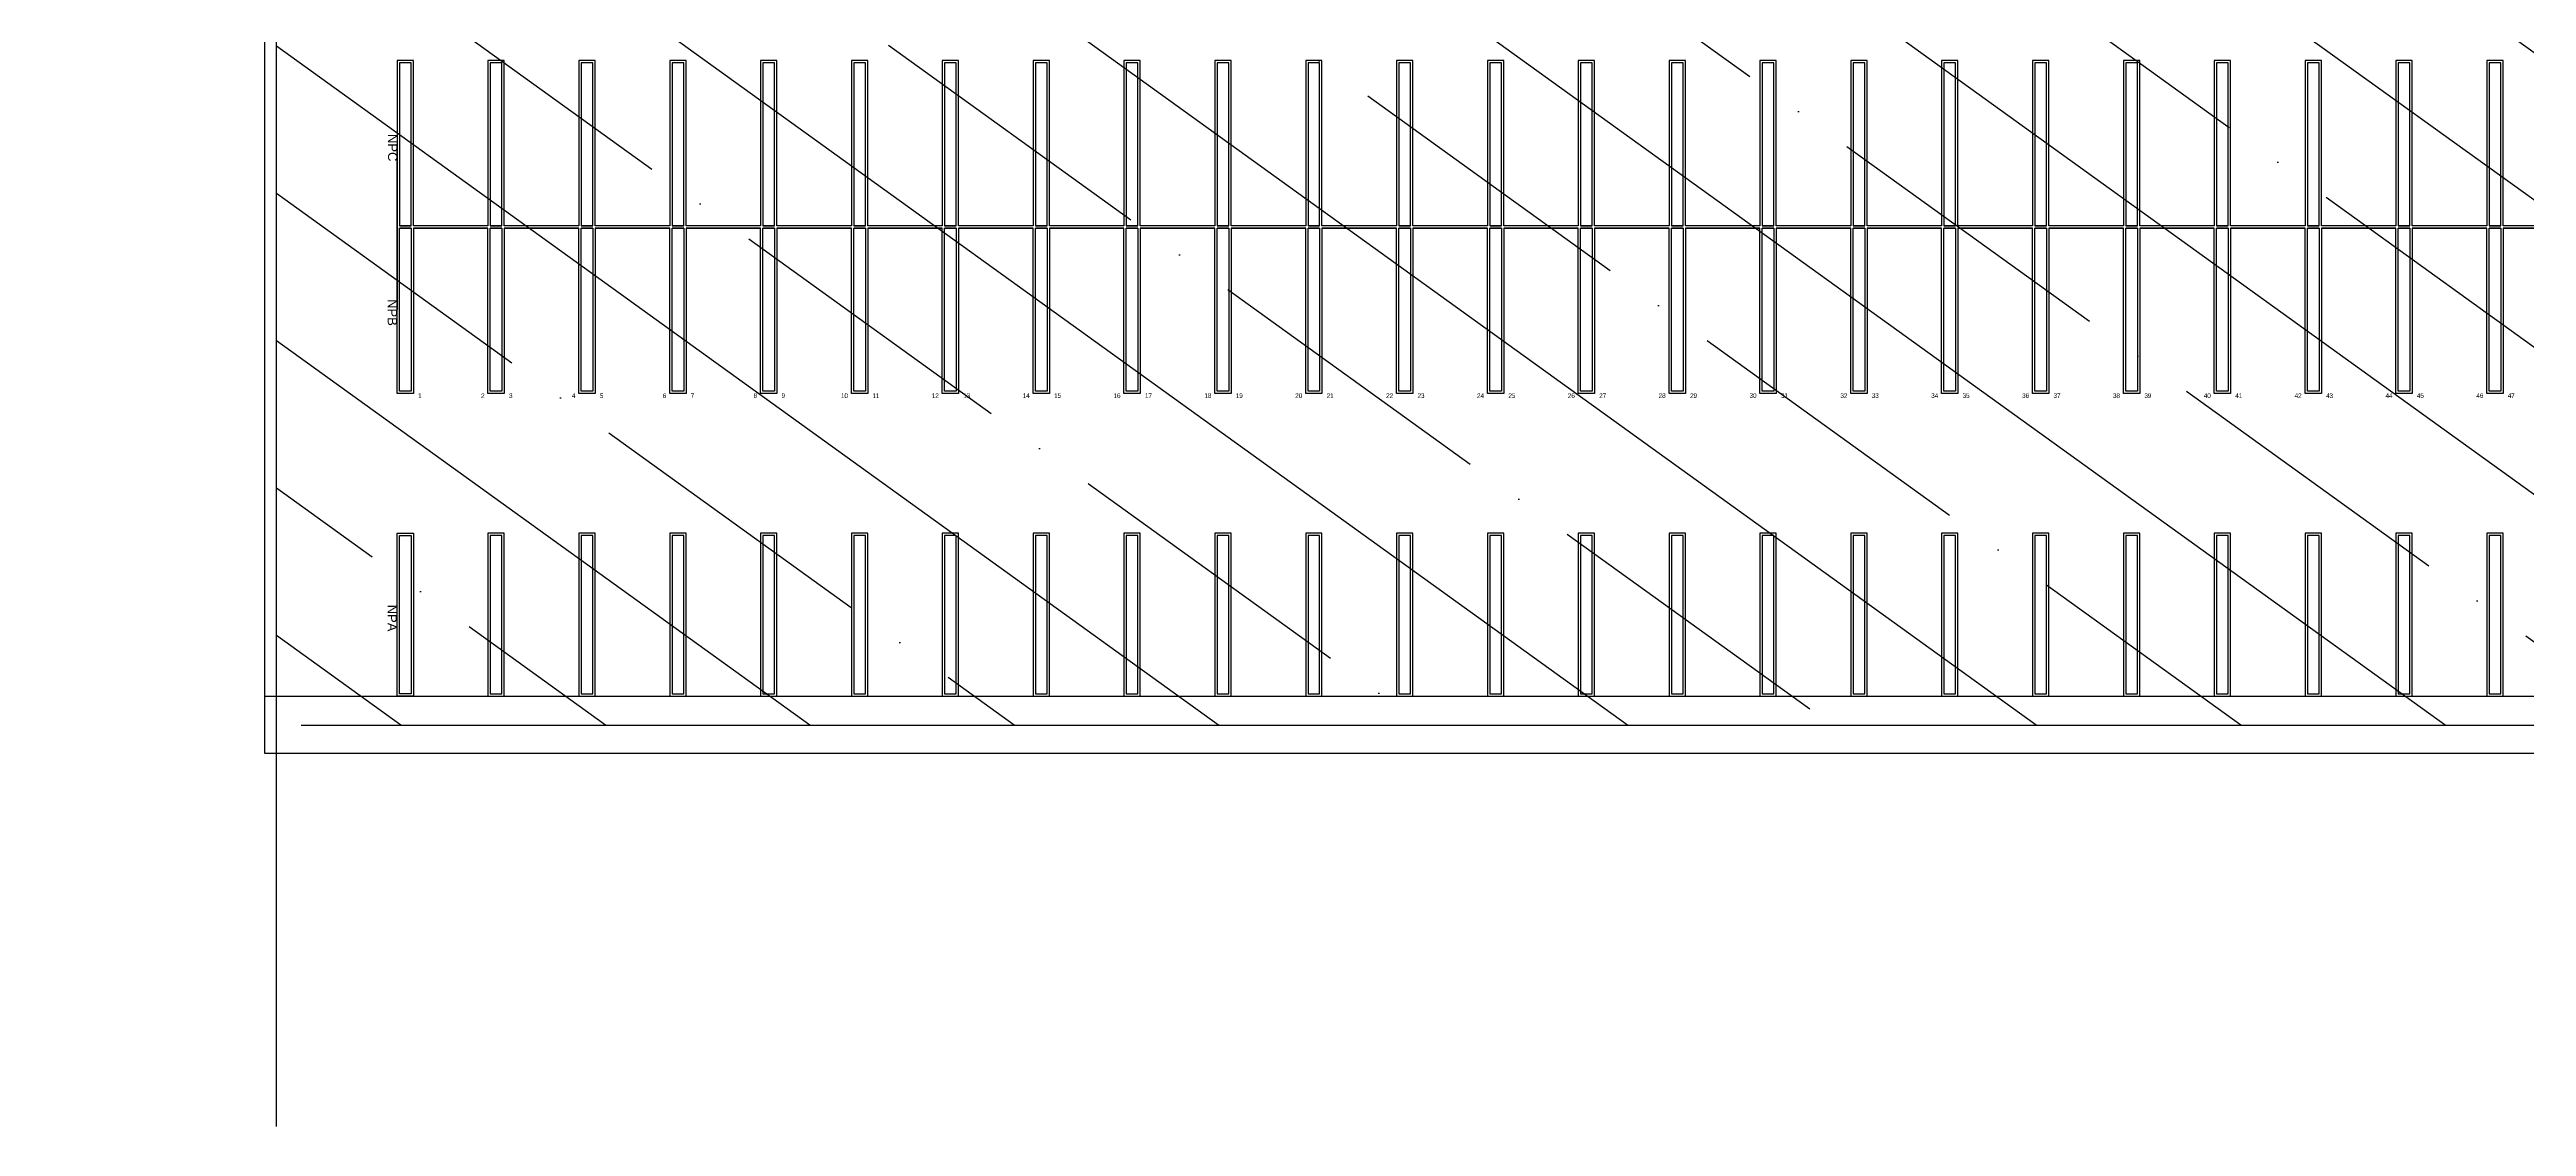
# Model space of a CAD drawing. Header units: inches. Extents: x -233729 to 737493, y -275239 to 196021.
# Drawn here: x 472000 to 550942, y -100519 to -66179 of the extents above; entities that cross this region are included whole.
import ezdxf
from ezdxf.lldxf.tags import DXFTag

# ---------------------------------------------------------------- set-up
doc = ezdxf.new("R2010")
doc.units = ezdxf.units.IN
doc.header["$MEASUREMENT"] = 0
for name, color, linetype in [('_FL_AREAS', 92, 'Continuous'), ('_FL_NEW WH_Pallets', 1, 'Continuous'), ('_FL_NEW WH_WALLS', 1, 'Continuous'), ('PR-CONCRETE', 224, 'Continuous'), ('PR-CONCRETE HATCH', 253, 'Continuous')]:
    doc.layers.add(name, color=color, linetype=linetype)
doc.styles.get("Standard").update_dxf_attribs({"font": 'arial.ttf'})
tags = doc.linetypes.add('DASHDOT2', pattern=[12.7, 6.35, -3.175, 0, -3.175]).pattern_tags.tags
tags[10:11] = [DXFTag(74, 4), DXFTag(75, 0), DXFTag(340, '0'), DXFTag(46, 0.0), DXFTag(50, 0.0), DXFTag(44, 0.0), DXFTag(45, 0.0)]
tags[8:9] = [DXFTag(74, 4), DXFTag(75, 0), DXFTag(340, '0'), DXFTag(46, 0.0), DXFTag(50, 0.0), DXFTag(44, 0.0), DXFTag(45, 0.0)]
tags[6:7] = [DXFTag(74, 4), DXFTag(75, 0), DXFTag(340, '0'), DXFTag(46, 0.0), DXFTag(50, 0.0), DXFTag(44, 0.0), DXFTag(45, 0.0)]
tags[4:5] = [DXFTag(74, 4), DXFTag(75, 0), DXFTag(340, '0'), DXFTag(46, 0.0), DXFTag(50, 0.0), DXFTag(44, 0.0), DXFTag(45, 0.0)]

# ---------------------------------------------------------------- blocks, each defined once
blk = doc.blocks.new('A$Cd2fab3cb')
at = {"layer": 'PR-CONCRETE HATCH', "linetype": 'DASHDOT2', "transparency": 33554559}
h = blk.add_hatch(dxfattribs=at)
h.set_pattern_fill('ANSI35', color=256, scale=100)
h.set_pattern_definition([(45, (-1598098.226, -830189.208), (-17.67766953, 17.67766953), []), (45, (-1598080.55, -830189.208), (-17.67766953, 17.67766953), [31.25, -6.25, 0, -6.25])])
h.paths.add_polyline_path([(118.26, 135.82), (300.88, 106.22), (182.68, -622.78), (0.07, -593.17)])
at = {"layer": 'PR-CONCRETE'}
blk.add_lwpolyline([(183.1, -620.22), (300.88, 106.22), (-375.29, 215.84, 0.414214), (-426.92, 178.63), (-589.53, -824.37, -0.225878), (-596.57, -834.55, 1.082972), (-534.25, -925.43, -0.21352), (-522.41, -922.28), (-198.23, -974.84, -0.413147), (-160.99, -1026.3), (-166.15, -1058.87)], format="xyb", dxfattribs=at)
at = {"layer": 'PR-CONCRETE', "color": 252, "linetype": 'DASHDOT2'}
blk.add_lwpolyline([(224.14, -629.5), (0.07, -593.17)], dxfattribs=at)
blk = doc.blocks.new('A$C4bdc07ce')
at = {"layer": '_FL_NEW WH_Pallets'}
for p, q in [((171, -1617), (171, -1509)), ((171, -1614), (171, -1722)), ((189, -1614), (174, -1614)), ((189, -1617), (174, -1617)), ((174, -1617), (189, -1617)), ((288, -1614), (192, -1614)), ((288, -1617), (192, -1617)), ((192, -1617), (288, -1617)), ((306, -1614), (291, -1614)), ((306, -1617), (291, -1617)), ((291, -1617), (306, -1617)), ((405, -1614), (309, -1614)), ((405, -1617), (309, -1617)), ((309, -1617), (405, -1617)), ((423, -1614), (408, -1614)), ((423, -1617), (408, -1617)), ((408, -1617), (423, -1617)), ((522, -1614), (426, -1614)), ((522, -1617), (426, -1617)), ((426, -1617), (522, -1617)), ((540, -1614), (525, -1614)), ((540, -1617), (525, -1617)), ((525, -1617), (540, -1617)), ((639, -1614), (543, -1614)), ((639, -1617), (543, -1617)), ((543, -1617), (639, -1617)), ((657, -1614), (642, -1614)), ((657, -1617), (642, -1617)), ((642, -1617), (657, -1617)), ((756, -1614), (660, -1614)), ((756, -1617), (660, -1617)), ((660, -1617), (756, -1617)), ((774, -1614), (759, -1614)), ((774, -1617), (759, -1617)), ((759, -1617), (774, -1617)), ((873, -1614), (777, -1614)), ((873, -1617), (777, -1617)), ((777, -1617), (873, -1617)), ((891, -1614), (876, -1614)), ((891, -1617), (876, -1617)), ((876, -1617), (891, -1617)), ((990, -1614), (894, -1614)), ((990, -1617), (894, -1617)), ((894, -1617), (990, -1617)), ((1008, -1614), (993, -1614)), ((1008, -1617), (993, -1617)), ((993, -1617), (1008, -1617)), ((1107, -1614), (1011, -1614)), ((1107, -1617), (1011, -1617)), ((1011, -1617), (1107, -1617)), ((1125, -1614), (1110, -1614)), ((1125, -1617), (1110, -1617)), ((1110, -1617), (1125, -1617)), ((1224, -1614), (1128, -1614)), ((1224, -1617), (1128, -1617)), ((1128, -1617), (1224, -1617)), ((1242, -1614), (1227, -1614)), ((1242, -1617), (1227, -1617)), ((1227, -1617), (1242, -1617)), ((1341, -1614), (1245, -1614)), ((1341, -1617), (1245, -1617)), ((1245, -1617), (1341, -1617)), ((1359, -1614), (1344, -1614)), ((1359, -1617), (1344, -1617)), ((1344, -1617), (1359, -1617)), ((1458, -1614), (1362, -1614)), ((1458, -1617), (1362, -1617)), ((1362, -1617), (1458, -1617)), ((1476, -1614), (1461, -1614)), ((1476, -1617), (1461, -1617)), ((1461, -1617), (1476, -1617)), ((1575, -1614), (1479, -1614)), ((1575, -1617), (1479, -1617)), ((1479, -1617), (1575, -1617)), ((1593, -1614), (1578, -1614)), ((1593, -1617), (1578, -1617)), ((1578, -1617), (1593, -1617)), ((1692, -1614), (1596, -1614)), ((1692, -1617), (1596, -1617)), ((1596, -1617), (1692, -1617)), ((1710, -1614), (1695, -1614)), ((1710, -1617), (1695, -1617)), ((1695, -1617), (1710, -1617)), ((1809, -1614), (1713, -1614)), ((1809, -1617), (1713, -1617)), ((1713, -1617), (1809, -1617)), ((1827, -1614), (1812, -1614)), ((1827, -1617), (1812, -1617)), ((1812, -1617), (1827, -1617)), ((1926, -1614), (1830, -1614)), ((1926, -1617), (1830, -1617)), ((1830, -1617), (1926, -1617)), ((1944, -1614), (1929, -1614)), ((1944, -1617), (1929, -1617)), ((1929, -1617), (1944, -1617)), ((2043, -1614), (1947, -1614)), ((2043, -1617), (1947, -1617)), ((1947, -1617), (2043, -1617)), ((2061, -1614), (2046, -1614)), ((2061, -1617), (2046, -1617)), ((2046, -1617), (2061, -1617)), ((2160, -1614), (2064, -1614)), ((2160, -1617), (2064, -1617)), ((2064, -1617), (2160, -1617)), ((2178, -1614), (2163, -1614)), ((2178, -1617), (2163, -1617)), ((2163, -1617), (2178, -1617)), ((2277, -1614), (2181, -1614)), ((2277, -1617), (2181, -1617)), ((2181, -1617), (2277, -1617)), ((2295, -1614), (2280, -1614)), ((2295, -1617), (2280, -1617)), ((2280, -1617), (2295, -1617)), ((2394, -1614), (2298, -1614)), ((2394, -1617), (2298, -1617)), ((2298, -1617), (2394, -1617)), ((2412, -1614), (2397, -1614)), ((2412, -1617), (2397, -1617)), ((2397, -1617), (2412, -1617)), ((2511, -1614), (2415, -1614)), ((2511, -1617), (2415, -1617)), ((2415, -1617), (2511, -1617)), ((2529, -1614), (2514, -1614)), ((2529, -1617), (2514, -1617)), ((2514, -1617), (2529, -1617)), ((2628, -1614), (2532, -1614)), ((2628, -1617), (2532, -1617)), ((2532, -1617), (2628, -1617)), ((2646, -1614), (2631, -1614)), ((2646, -1617), (2631, -1617)), ((2631, -1617), (2646, -1617)), ((2745, -1614), (2649, -1614)), ((2745, -1617), (2649, -1617)), ((2649, -1617), (2745, -1617)), ((2763, -1614), (2748, -1614)), ((2763, -1617), (2748, -1617)), ((2748, -1617), (2763, -1617)), ((2862, -1614), (2766, -1614)), ((2862, -1617), (2766, -1617)), ((2766, -1617), (2862, -1617)), ((2880, -1614), (2865, -1614)), ((2880, -1617), (2865, -1617)), ((2865, -1617), (2880, -1617)), ((2979, -1614), (2883, -1614)), ((2979, -1617), (2883, -1617)), ((2883, -1617), (2979, -1617)), ((192, -2010), (192, -2115))]:
    blk.add_line(p, q, dxfattribs=at)
for points in [[(0, -2220), (0, -2220), (8904, -2220), (8904, 0), (0, 0), (0, -2220)], [(192, -1614), (192, -1401), (171, -1401), (171, -1617)], [(309, -1614), (309, -1401), (288, -1401), (288, -1614)], [(426, -1614), (426, -1401), (405, -1401), (405, -1614)], [(543, -1614), (543, -1401), (522, -1401), (522, -1614)], [(660, -1614), (660, -1401), (639, -1401), (639, -1614)], [(777, -1614), (777, -1401), (756, -1401), (756, -1614)], [(894, -1614), (894, -1401), (873, -1401), (873, -1614)], [(1011, -1614), (1011, -1401), (990, -1401), (990, -1614)], [(1128, -1614), (1128, -1401), (1107, -1401), (1107, -1614)], [(1245, -1614), (1245, -1401), (1224, -1401), (1224, -1614)], [(1362, -1614), (1362, -1401), (1341, -1401), (1341, -1614)], [(1479, -1614), (1479, -1401), (1458, -1401), (1458, -1614)], [(1596, -1614), (1596, -1401), (1575, -1401), (1575, -1614)], [(1713, -1614), (1713, -1401), (1692, -1401), (1692, -1614)], [(1830, -1614), (1830, -1401), (1809, -1401), (1809, -1614)], [(1947, -1614), (1947, -1401), (1926, -1401), (1926, -1614)], [(2064, -1614), (2064, -1401), (2043, -1401), (2043, -1614)], [(2181, -1614), (2181, -1401), (2160, -1401), (2160, -1614)], [(2298, -1614), (2298, -1401), (2277, -1401), (2277, -1614)], [(2415, -1614), (2415, -1401), (2394, -1401), (2394, -1614)], [(2532, -1614), (2532, -1401), (2511, -1401), (2511, -1614)], [(2649, -1614), (2649, -1401), (2628, -1401), (2628, -1614)], [(2766, -1614), (2766, -1401), (2745, -1401), (2745, -1614)], [(2883, -1614), (2883, -1401), (2862, -1401), (2862, -1614)], [(192, -1617), (192, -1830), (171, -1830), (171, -1614)], [(174, -1614), (189, -1614)], [(174, -1617), (189, -1617)], [(309, -1617), (309, -1830), (288, -1830), (288, -1617)], [(291, -1614), (306, -1614)], [(291, -1617), (306, -1617)], [(426, -1617), (426, -1830), (405, -1830), (405, -1617)], [(408, -1614), (423, -1614)], [(408, -1617), (423, -1617)], [(543, -1617), (543, -1830), (522, -1830), (522, -1617)], [(525, -1614), (540, -1614)], [(525, -1617), (540, -1617)], [(660, -1617), (660, -1830), (639, -1830), (639, -1617)], [(642, -1614), (657, -1614)], [(642, -1617), (657, -1617)], [(777, -1617), (777, -1830), (756, -1830), (756, -1617)], [(759, -1614), (774, -1614)], [(759, -1617), (774, -1617)], [(894, -1617), (894, -1830), (873, -1830), (873, -1617)], [(876, -1614), (891, -1614)], [(876, -1617), (891, -1617)], [(1011, -1617), (1011, -1830), (990, -1830), (990, -1617)], [(993, -1614), (1008, -1614)], [(993, -1617), (1008, -1617)], [(1128, -1617), (1128, -1830), (1107, -1830), (1107, -1617)], [(1110, -1614), (1125, -1614)], [(1110, -1617), (1125, -1617)], [(1245, -1617), (1245, -1830), (1224, -1830), (1224, -1617)], [(1227, -1614), (1242, -1614)], [(1227, -1617), (1242, -1617)], [(1362, -1617), (1362, -1830), (1341, -1830), (1341, -1617)], [(1344, -1614), (1359, -1614)], [(1344, -1617), (1359, -1617)], [(1479, -1617), (1479, -1830), (1458, -1830), (1458, -1617)], [(1461, -1614), (1476, -1614)], [(1461, -1617), (1476, -1617)], [(1596, -1617), (1596, -1830), (1575, -1830), (1575, -1617)], [(1578, -1614), (1593, -1614)], [(1578, -1617), (1593, -1617)], [(1713, -1617), (1713, -1830), (1692, -1830), (1692, -1617)], [(1695, -1614), (1710, -1614)], [(1695, -1617), (1710, -1617)], [(1830, -1617), (1830, -1830), (1809, -1830), (1809, -1617)], [(1812, -1614), (1827, -1614)], [(1812, -1617), (1827, -1617)], [(1947, -1617), (1947, -1830), (1926, -1830), (1926, -1617)], [(1929, -1614), (1944, -1614)], [(1929, -1617), (1944, -1617)], [(2064, -1617), (2064, -1830), (2043, -1830), (2043, -1617)], [(2046, -1614), (2061, -1614)], [(2046, -1617), (2061, -1617)], [(2181, -1617), (2181, -1830), (2160, -1830), (2160, -1617)], [(2163, -1614), (2178, -1614)], [(2163, -1617), (2178, -1617)], [(2298, -1617), (2298, -1830), (2277, -1830), (2277, -1617)], [(2280, -1614), (2295, -1614)], [(2280, -1617), (2295, -1617)], [(2415, -1617), (2415, -1830), (2394, -1830), (2394, -1617)], [(2397, -1614), (2412, -1614)], [(2397, -1617), (2412, -1617)], [(2532, -1617), (2532, -1830), (2511, -1830), (2511, -1617)], [(2514, -1614), (2529, -1614)], [(2514, -1617), (2529, -1617)], [(2649, -1617), (2649, -1830), (2628, -1830), (2628, -1617)], [(2631, -1614), (2646, -1614)], [(2631, -1617), (2646, -1617)], [(2766, -1617), (2766, -1830), (2745, -1830), (2745, -1617)], [(2748, -1614), (2763, -1614)], [(2748, -1617), (2763, -1617)], [(2883, -1617), (2883, -1830), (2862, -1830), (2862, -1617)], [(2865, -1614), (2880, -1614)], [(2865, -1617), (2880, -1617)], [(192, -2010), (192, -2010), (192, -2220), (171, -2220), (171, -2010), (192, -2010)], [(288, -2010), (288, -2010), (288, -2220), (309, -2220), (309, -2010), (288, -2010)], [(405, -2010), (405, -2010), (405, -2220), (426, -2220), (426, -2010), (405, -2010)], [(522, -2010), (522, -2010), (522, -2220), (543, -2220), (543, -2010), (522, -2010)], [(639, -2010), (639, -2010), (639, -2220), (660, -2220), (660, -2010), (639, -2010)], [(756, -2010), (756, -2010), (756, -2220), (777, -2220), (777, -2010), (756, -2010)], [(873, -2010), (873, -2010), (873, -2220), (894, -2220), (894, -2010), (873, -2010)], [(990, -2010), (990, -2010), (990, -2220), (1011, -2220), (1011, -2010), (990, -2010)], [(1107, -2010), (1107, -2010), (1107, -2220), (1128, -2220), (1128, -2010), (1107, -2010)], [(1224, -2010), (1224, -2010), (1224, -2220), (1245, -2220), (1245, -2010), (1224, -2010)], [(1341, -2010), (1341, -2010), (1341, -2220), (1362, -2220), (1362, -2010), (1341, -2010)], [(1458, -2010), (1458, -2010), (1458, -2220), (1479, -2220), (1479, -2010), (1458, -2010)], [(1575, -2010), (1575, -2010), (1575, -2220), (1596, -2220), (1596, -2010), (1575, -2010)], [(1692, -2010), (1692, -2010), (1692, -2220), (1713, -2220), (1713, -2010), (1692, -2010)], [(1809, -2010), (1809, -2010), (1809, -2220), (1830, -2220), (1830, -2010), (1809, -2010)], [(1926, -2010), (1926, -2010), (1926, -2220), (1947, -2220), (1947, -2010), (1926, -2010)], [(2043, -2010), (2043, -2010), (2043, -2220), (2064, -2220), (2064, -2010), (2043, -2010)], [(2160, -2010), (2160, -2010), (2160, -2220), (2181, -2220), (2181, -2010), (2160, -2010)], [(2277, -2010), (2277, -2010), (2277, -2220), (2298, -2220), (2298, -2010), (2277, -2010)], [(2394, -2010), (2394, -2010), (2394, -2220), (2415, -2220), (2415, -2010), (2394, -2010)], [(2511, -2010), (2511, -2010), (2511, -2220), (2532, -2220), (2532, -2010), (2511, -2010)], [(2628, -2010), (2628, -2010), (2628, -2220), (2649, -2220), (2649, -2010), (2628, -2010)], [(2745, -2010), (2745, -2010), (2745, -2220), (2766, -2220), (2766, -2010), (2745, -2010)], [(2862, -2010), (2862, -2010), (2862, -2220), (2883, -2220), (2883, -2010), (2862, -2010)]]:
    blk.add_lwpolyline(points, dxfattribs=at)
for points in [[(189, -1614), (189, -1404), (174, -1404), (174, -1614)], [(306, -1614), (306, -1404), (291, -1404), (291, -1614)], [(423, -1614), (423, -1404), (408, -1404), (408, -1614)], [(540, -1614), (540, -1404), (525, -1404), (525, -1614)], [(657, -1614), (657, -1404), (642, -1404), (642, -1614)], [(774, -1614), (774, -1404), (759, -1404), (759, -1614)], [(891, -1614), (891, -1404), (876, -1404), (876, -1614)], [(1008, -1614), (1008, -1404), (993, -1404), (993, -1614)], [(1125, -1614), (1125, -1404), (1110, -1404), (1110, -1614)], [(1242, -1614), (1242, -1404), (1227, -1404), (1227, -1614)], [(1359, -1614), (1359, -1404), (1344, -1404), (1344, -1614)], [(1476, -1614), (1476, -1404), (1461, -1404), (1461, -1614)], [(1593, -1614), (1593, -1404), (1578, -1404), (1578, -1614)], [(1710, -1614), (1710, -1404), (1695, -1404), (1695, -1614)], [(1827, -1614), (1827, -1404), (1812, -1404), (1812, -1614)], [(1944, -1614), (1944, -1404), (1929, -1404), (1929, -1614)], [(2061, -1614), (2061, -1404), (2046, -1404), (2046, -1614)], [(2178, -1614), (2178, -1404), (2163, -1404), (2163, -1614)], [(2295, -1614), (2295, -1404), (2280, -1404), (2280, -1614)], [(2412, -1614), (2412, -1404), (2397, -1404), (2397, -1614)], [(2529, -1614), (2529, -1404), (2514, -1404), (2514, -1614)], [(2646, -1614), (2646, -1404), (2631, -1404), (2631, -1614)], [(2763, -1614), (2763, -1404), (2748, -1404), (2748, -1614)], [(2880, -1614), (2880, -1404), (2865, -1404), (2865, -1614)], [(189, -1617), (189, -1827), (174, -1827), (174, -1617)], [(306, -1617), (306, -1827), (291, -1827), (291, -1617)], [(423, -1617), (423, -1827), (408, -1827), (408, -1617)], [(540, -1617), (540, -1827), (525, -1827), (525, -1617)], [(657, -1617), (657, -1827), (642, -1827), (642, -1617)], [(774, -1617), (774, -1827), (759, -1827), (759, -1617)], [(891, -1617), (891, -1827), (876, -1827), (876, -1617)], [(1008, -1617), (1008, -1827), (993, -1827), (993, -1617)], [(1125, -1617), (1125, -1827), (1110, -1827), (1110, -1617)], [(1242, -1617), (1242, -1827), (1227, -1827), (1227, -1617)], [(1359, -1617), (1359, -1827), (1344, -1827), (1344, -1617)], [(1476, -1617), (1476, -1827), (1461, -1827), (1461, -1617)], [(1593, -1617), (1593, -1827), (1578, -1827), (1578, -1617)], [(1710, -1617), (1710, -1827), (1695, -1827), (1695, -1617)], [(1827, -1617), (1827, -1827), (1812, -1827), (1812, -1617)], [(1944, -1617), (1944, -1827), (1929, -1827), (1929, -1617)], [(2061, -1617), (2061, -1827), (2046, -1827), (2046, -1617)], [(2178, -1617), (2178, -1827), (2163, -1827), (2163, -1617)], [(2295, -1617), (2295, -1827), (2280, -1827), (2280, -1617)], [(2412, -1617), (2412, -1827), (2397, -1827), (2397, -1617)], [(2529, -1617), (2529, -1827), (2514, -1827), (2514, -1617)], [(2646, -1617), (2646, -1827), (2631, -1827), (2631, -1617)], [(2763, -1617), (2763, -1827), (2748, -1827), (2748, -1617)], [(2880, -1617), (2880, -1827), (2865, -1827), (2865, -1617)], [(189, -2013), (189, -2217), (174, -2217), (174, -2013)], [(291, -2013), (291, -2217), (306, -2217), (306, -2013)], [(408, -2013), (408, -2217), (423, -2217), (423, -2013)], [(525, -2013), (525, -2217), (540, -2217), (540, -2013)], [(642, -2013), (642, -2217), (657, -2217), (657, -2013)], [(759, -2013), (759, -2217), (774, -2217), (774, -2013)], [(876, -2013), (876, -2217), (891, -2217), (891, -2013)], [(993, -2013), (993, -2217), (1008, -2217), (1008, -2013)], [(1110, -2013), (1110, -2217), (1125, -2217), (1125, -2013)], [(1227, -2013), (1227, -2217), (1242, -2217), (1242, -2013)], [(1344, -2013), (1344, -2217), (1359, -2217), (1359, -2013)], [(1461, -2013), (1461, -2217), (1476, -2217), (1476, -2013)], [(1578, -2013), (1578, -2217), (1593, -2217), (1593, -2013)], [(1695, -2013), (1695, -2217), (1710, -2217), (1710, -2013)], [(1812, -2013), (1812, -2217), (1827, -2217), (1827, -2013)], [(1929, -2013), (1929, -2217), (1944, -2217), (1944, -2013)], [(2046, -2013), (2046, -2217), (2061, -2217), (2061, -2013)], [(2163, -2013), (2163, -2217), (2178, -2217), (2178, -2013)], [(2280, -2013), (2280, -2217), (2295, -2217), (2295, -2013)], [(2397, -2013), (2397, -2217), (2412, -2217), (2412, -2013)], [(2514, -2013), (2514, -2217), (2529, -2217), (2529, -2013)], [(2631, -2013), (2631, -2217), (2646, -2217), (2646, -2013)], [(2748, -2013), (2748, -2217), (2763, -2217), (2763, -2013)], [(2865, -2013), (2865, -2217), (2880, -2217), (2880, -2013)]]:
    blk.add_lwpolyline(points, close=True, dxfattribs=at)
for s, p in [('1', (198, -1836)), ('2', (279, -1836)), ('3', (315, -1836)), ('4', (396, -1836)), ('5', (432, -1836)), ('6', (513, -1836)), ('7', (549, -1836)), ('8', (630, -1835.9)), ('9', (666, -1835.9)), ('1', (742.5, -1836)), ('0', (747, -1836)), ('1', (783, -1836)), ('1', (787.4, -1836)), ('1', (859.5, -1836)), ('2', (864, -1836)), ('1', (900, -1836)), ('3', (904.4, -1835.9)), ('1', (976.5, -1836)), ('4', (981, -1836)), ('1', (1017, -1836)), ('5', (1021.4, -1835.9)), ('1', (1093.5, -1836)), ('6', (1098, -1835.9)), ('1', (1134, -1836)), ('7', (1138.4, -1836)), ('1', (1210.5, -1836)), ('8', (1215, -1835.9)), ('1', (1251, -1836)), ('9', (1255.4, -1835.9)), ('2', (1327.5, -1836)), ('0', (1332, -1835.9)), ('2', (1368, -1836)), ('1', (1372.4, -1836)), ('2', (1444.5, -1836)), ('2', (1449, -1836)), ('2', (1485, -1836)), ('3', (1489.4, -1835.9)), ('2', (1561.5, -1836)), ('4', (1566, -1836)), ('2', (1602, -1836)), ('5', (1606.4, -1835.9)), ('2', (1678.5, -1836)), ('6', (1683, -1835.9)), ('2', (1719, -1836)), ('7', (1723.4, -1836)), ('2', (1795.5, -1836)), ('8', (1800, -1835.9)), ('2', (1836, -1836)), ('9', (1840.4, -1835.9)), ('3', (1912.5, -1835.9)), ('0', (1917, -1835.9)), ('3', (1953, -1835.9)), ('1', (1957.4, -1836)), ('3', (2029.5, -1835.9)), ('2', (2034, -1836)), ('3', (2070, -1835.9)), ('3', (2074.4, -1835.9)), ('3', (2146.5, -1835.9)), ('4', (2151, -1836)), ('3', (2187, -1835.9)), ('5', (2191.4, -1835.9)), ('3', (2263.5, -1835.9)), ('6', (2268, -1835.9)), ('3', (2304, -1835.9)), ('7', (2308.4, -1836)), ('3', (2380.5, -1835.9)), ('8', (2385, -1835.9)), ('3', (2421, -1835.9)), ('9', (2425.4, -1835.9)), ('4', (2497.5, -1836)), ('0', (2502, -1835.9)), ('4', (2538, -1836)), ('1', (2542.4, -1836)), ('4', (2614.5, -1836)), ('2', (2619, -1836)), ('4', (2655, -1836)), ('3', (2659.4, -1836)), ('4', (2731.5, -1836)), ('4', (2736, -1836)), ('4', (2772, -1836)), ('5', (2776.4, -1835.9)), ('4', (2848.5, -1836)), ('6', (2853, -1835.9)), ('4', (2889, -1836)), ('7', (2893.4, -1836))]:
    blk.add_text(s, height=6, dxfattribs=at).set_placement(p)
at = {"layer": '_FL_NEW WH_Pallets', "char_height": 12, "attachment_point": 1, "rotation": 270}
for s, insert in [('NPC', (171.2, -1495.8)), ('NPB', (170.9, -1708.6)), ('NPA', (170.6, -2102.3))]:
    blk.add_mtext_dynamic_manual_height_columns(s, width=10.08, gutter_width=150, heights=[56.8], dxfattribs=dict(at, insert=insert))

msp = doc.modelspace()

# ---------------------------------------------------------------- linework, layer by layer
at = {"layer": '_FL_AREAS', "elevation": -162219.4368}
msp.add_lwpolyline([(478846.7411, -88616.80629), (703846.7411, -88616.80629), (703846.7411, -31852.72384), (478846.7411, -31852.72384)], close=True, dxfattribs=at)

# ---------------------------------------------------------------- block references
at = {"layer": '_FL_NEW WH_Pallets', "color": 0, "xscale": 24.74871794898559, "yscale": 24.74871794898559, "zscale": 24.74871794898559}
msp.add_blockref('A$C4bdc07ce', (478846.7411, -31852.72384, -162219.4368), dxfattribs=at)
at = {"layer": '_FL_NEW WH_WALLS', "color": 0, "xscale": 304.799999999516, "yscale": 304.799999999516, "zscale": 304.799999999516, "rotation": 279.2093042914935}
msp.add_blockref('A$Cd2fab3cb', (657699.67072, -2373.84916, -162219.4368), dxfattribs=at)

doc.saveas('drawing.dxf')
